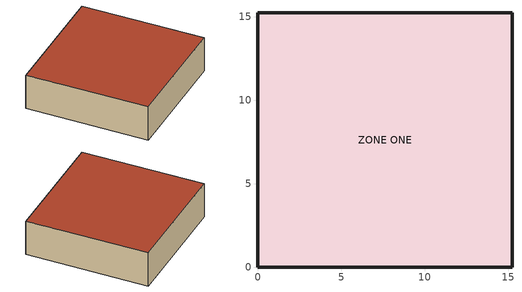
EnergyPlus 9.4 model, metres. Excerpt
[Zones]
ZONE ONE
 floor adiabatic (FLOOR): 15.24,0 0,0 0,15.24 15.24,15.24 z0
 wall outside (R13WALL): 0,0 15.24,0 15.24,15.24 0,15.24 0,0 z0:4.57
 roof outside (ROOF31): 0,15.24 0,0 15.24,0 15.24,15.24 z4.57
[Building]
PVWatts Test Case: Loads convergence tolerance value=0.04; Maximum number of warmup days=25; Minimum number of warmup days=6; North axis=0; Solar distribution=FullInteriorAndExterior; Temperature convergence tolerance value=0.4; Terrain=Suburbs
[Site:Location]
Phoenix Sky Harbor Intl Ap_AZ_USA Design_Conditions: Elevation=337; Latitude=33.45; Longitude=-111.98; Time zone=-7
[SizingPeriod:DesignDay] Barometric pressure=97342; Day of month=21; Daylight saving time indicator=No; Dry bulb temperature range modifier type=DefaultMultipliers; Humidity condition type=WetBulb; Rain indicator=No; Snow indicator=No
Name | Ashrae clear sky optical depth for beam irradiance taub | Ashrae clear sky optical depth for diffuse irradiance taud | Daily dry bulb temperature range | Day type | Maximum dry bulb temperature | Month | Solar model indicator | Wetbulb or dewpoint at maximum dry bulb | Wind direction | Wind speed | Sky clearness
Phoenix Sky Harbor Intl Ap Ann Clg 1% Condns DB=>MWB | 0.588 | 1.653 | 12 | SummerDesignDay | 42.3 | 7 | ASHRAETau | 21 | 260 | 4.1
Phoenix Sky Harbor Intl Ap Ann Htg 99% Condns DB |  |  | 0 | WinterDesignDay | 5.2 | 12 | ASHRAEClearSky | 5.2 | 100 | 1.7 | 0
[Construction]
FLOOR: C5 - 4 IN HW CONCRETE
R13WALL: R13LAYER
ROOF31: R31LAYER
[Material]
C5 - 4 IN HW CONCRETE: Conductivity=1.729577; Density=2242.585; Roughness=MediumRough; Solar absorptance=0.65; Specific heat=836.8; Thermal absorptance=0.9; Thickness=0.101498; Visible absorptance=0.65
[Material:NoMass] Roughness=Rough; Solar absorptance=0.75; Thermal absorptance=0.9; Visible absorptance=0.75
Name | Thermal resistance
R13LAYER | 2.290965
R31LAYER | 5.456
[ElectricLoadCenter:Distribution]
ELC1: Electrical buss type=DirectCurrentWithInverter; Generator demand limit scheme purchased electric demand limit=0; Generator list=PVList1; Generator operation scheme type=Baseload; Inverter=Inverter1
[ElectricLoadCenter:Generators]
PVList1: Generator name 1=PVWatts1; Generator object type 1=Generator:PVWatts; Generator rated electric power output 1=4000; Generator name 2=PVWatts2; Generator object type 2=Generator:PVWatts; Generator rated electric power output 2=3000; Generator name 3=PVWatts3; Generator object type 3=Generator:PVWatts; Generator rated electric power output 3=3000
[ElectricLoadCenter:Inverter:PVWatts]
Inverter1: Dc to ac size ratio=1.1; Inverter efficiency=0.96
[Generator:PVWatts] Array type=FixedOpenRack; Pvwatts version=5; System losses=0.14
Name | Array geometry type | Azimuth angle | Dc system capacity | Module type | Tilt angle | Surface
PVWatts1 | TiltAzimuth | 180 | 4000 | Standard | 20
PVWatts2 | Surface |  | 3000 | Premium |  | FlatSurface
PVWatts3 | Surface |  | 3000 | Premium |  | FlatSurfaceShadetoEast
[Zone]
ZONE ONE: Ceiling height=Autocalculate; Multiplier=1; Type=1; Volume=Autocalculate
